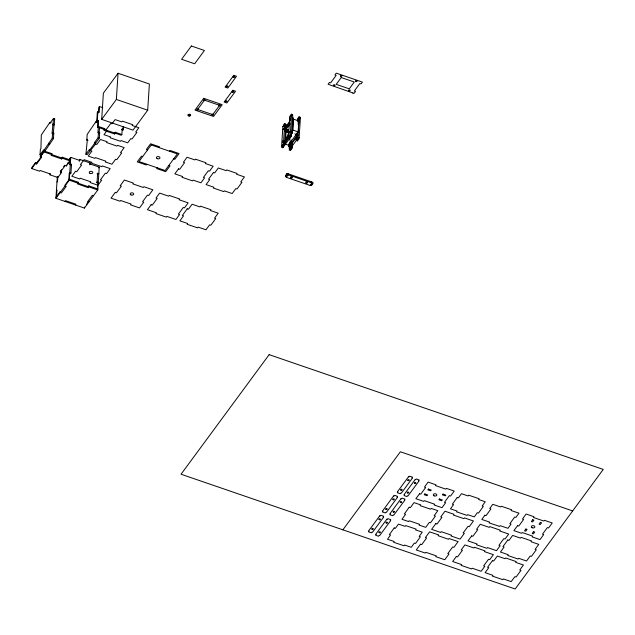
<?xml version="1.0" encoding="UTF-8"?>
<svg xmlns="http://www.w3.org/2000/svg" width="635" height="635" viewBox="0 0 635 635"><rect width="100%" height="100%" fill="white"/><g stroke="black" fill="none" stroke-linecap="round" stroke-linejoin="round"><path stroke-width="0.95" d="M284.742 130.985L284.798 130.493M292.56 119.801L292.433 120.42M31.75 168.553L31.813 167.561L35.489 162.576L36.671 162.981L41.569 156.337L41.505 157.337L36.608 163.981L35.417 163.568L31.75 168.553L39.584 171.244L40.14 170.482L50.578 174.069L50.022 174.831L57.848 177.522L61.524 172.537L61.587 171.537L60.396 171.132L60.333 172.125L61.524 172.537M35.417 163.568L35.489 162.576M36.608 163.981L36.671 162.981M44.347 150.987L41.196 155.265L40.005 154.853L40.362 149.296L40.926 148.542L41.291 135.009L49.919 122.388L51.11 122.793M40.315 156.924L40.378 155.932L44.053 150.947L43.982 151.948L40.315 156.924L41.505 157.337M70.152 159.917L62.317 157.226L61.698 158.98L51.26 155.392L51.88 153.638L43.609 150.868L43.672 149.868L40.005 154.853M44.863 150.281L44.799 151.273L53.427 138.652L53.792 133.096L52.602 132.691L52.038 133.445L53.523 118.404L54.713 118.808L53.229 133.858L53.792 133.096M43.609 150.868L52.245 138.247L52.602 132.691M49.919 122.388L49.855 123.38L53.523 118.404M50.022 174.831L50.086 173.831M51.26 155.392L51.88 153.638M89.654 164.79L90.218 164.036L99.235 167.132L97.758 189.968L84.407 208.09L55.928 198.303L57.34 176.411M56.547 196.548L56.975 190L56.412 190.754M57.841 176.586L57.539 181.269L56.975 182.023M61.698 158.98L62.317 157.226M60.333 172.125L65.23 165.481L66.413 165.894L66.484 164.902M68.786 179.943L69.207 173.395L69.763 172.633L70.953 173.045L71.517 164.306L70.326 163.901L69.771 164.655L70.191 158.107M55.928 198.303L69.278 180.181L70.755 157.353L79.772 160.449L79.835 159.456L90.281 163.036L90.218 164.036M55.991 197.31L60.222 191.572L60.15 192.564L61.341 192.976L66.238 186.333L65.048 185.92L65.111 184.928L69.342 179.189L78.359 182.285L77.74 184.039L88.178 187.627L88.805 185.872L97.822 188.968L97.266 189.73M98.322 127.04L97.941 132.866L98.496 132.104L99.687 132.517L99.33 138.073L95.663 143.05L95.599 144.05L87.098 154.678L85.908 154.265L87.384 139.224L86.828 139.978L88.019 140.391M86.828 139.978L87.186 134.422L95.814 121.801L97.004 122.214M84.407 208.09L84.471 207.089M89.511 150.281L94.409 143.637L96.782 144.455L100.457 139.478L107.093 141.756L106.537 142.51L116.983 146.098L117.538 145.344L124.174 147.622L120.507 152.606L121.698 153.011L116.8 159.655L115.61 159.25L111.943 164.227L105.299 161.949L105.862 161.195L95.417 157.607L94.861 158.361L88.217 156.083L91.892 151.098L89.511 150.281L89.575 149.288L85.908 154.265M88.702 201.351L88.638 202.351L87.447 201.938L92.337 195.294L93.528 195.707M94.409 143.637L94.472 142.645L98.139 137.66L98.496 132.104M95.814 121.801L95.75 122.801L97.306 120.69M96.75 121.158L97.314 120.404L98.496 120.809L97.941 121.571L96.75 121.158L97.314 112.427L97.877 111.665L99.068 112.077L99.425 106.521L102.743 107.664M97.314 120.404L97.877 111.665M97.584 127.119L98.139 126.365L104.783 128.643L104.227 129.405L97.584 127.119L97.941 121.571M98.568 111.911L98.87 107.275L99.425 106.521M98.139 126.365L98.496 120.809M99.504 127.452L99.131 133.271L99.687 132.517M96.496 182.769L97.06 182.007L97.623 173.276L98.814 173.68L98.25 174.442M101.687 119.38L103.378 93.178L118.062 73.247L149.384 84.01L147.693 110.212L133.009 130.143L101.687 119.38L116.364 99.449L118.062 73.247M97.449 186.92L97.631 184.11M123.603 126.452L123.412 129.365L122.222 128.961L121.864 134.517L115.221 132.231L114.602 133.985L104.156 130.397L104.227 129.405M104.156 130.397L104.783 128.643M114.602 133.985L115.221 132.231M122.222 128.961L121.666 129.715L122.857 130.127L123.039 127.214M284.361 144.748L283.17 144.335L282.956 147.558L281.765 147.145L283.107 145.336L284.29 145.74L284.599 144.415L285.885 124.571L284.694 124.166L282.869 126.643L281.583 146.487L285.52 140.168L288.727 132.723M281.765 147.145L281.829 146.153M283.115 126.309L284.512 123.5L285.702 123.904L285.639 124.904L284.448 124.492L284.512 123.5M282.956 147.558L283.019 146.558L282.773 146.891M284.694 124.166L283.408 144.01L284.599 144.415M285.52 140.168L286.226 129.246M286.615 175.966L286.552 176.967L285.361 176.554L286.758 173.744L288.195 173.823L311.92 181.975L311.856 182.967L310.031 185.444L286.306 177.3L286.369 176.3M288.679 136.85L288.615 137.851L289.806 138.255L289.87 137.263L291.457 135.112L292.735 115.268L291.544 114.864L289.719 117.34L288.441 137.184L289.631 137.597M289.965 117.007L291.37 114.197L292.56 114.61L292.489 115.602L291.298 115.197L291.37 114.197M285.361 176.554L286.758 173.744M294.862 133.842L298.069 135.16L289.393 146.939L288.766 146.725L288.949 143.82M289.957 136.033L290.02 135.041L291.211 135.445L291.147 136.446L289.957 136.033L288.615 137.851M289.703 142.097L289.25 149.114L291.076 146.637L291.505 140.025M284.075 143.145L290.266 134.707L291.544 114.864M287.949 174.157L287.885 175.149L286.695 174.744M289.497 148.788L289.433 149.781L290.624 150.185L291.957 148.376L292.021 147.383L290.83 146.971L290.766 147.971L291.957 148.376M286.306 177.3L288.131 174.815L288.195 173.823M290.624 150.185L290.687 149.193M291.068 134.723L292.219 133.152L293.219 117.665L292.6 117.451M291.775 131.675L292.925 130.111L293.632 119.197L298.855 120.991L298.148 131.905L288.353 145.193L284.004 143.7M290.441 149.527L292.267 147.05L292.568 142.319M296.529 133.199L296.101 139.819L297.926 137.343L299.212 117.491L300.403 117.904L299.117 137.747L297.537 139.891L297.474 140.891L296.283 140.478L296.347 139.486M297.632 132.04L297.442 134.945L288.766 146.725M298.132 124.301L298.442 119.459L299.069 119.674L297.91 121.245M300.157 118.237L300.22 117.237L299.029 116.832L298.966 117.824L300.403 117.904M298.807 139.073L298.871 138.081L297.68 137.668L297.617 138.668L298.807 139.073L297.474 140.891M310.277 185.11L311.46 185.523L311.531 184.523M311.674 182.301L311.61 183.301L312.801 183.706L312.865 182.713L311.674 182.301L311.92 181.975M284.353 125.976L284.448 124.492M287.806 130.373L287.647 129.881L287.084 130.516M287.885 130.358L286.941 132.207L286.869 131.143M284.17 142.049L284.17 141.311M284.234 142.557L284.79 141.526L284.702 142.534M289.298 132.501L289.862 131.612L289.338 132.35M286.949 131.12C286.734 134.009 289.044 127.714 287.123 130.429M284.75 131.104L285.544 130.239L285.464 128.937M287.322 131.175C286.623 134.175 289.663 129.667 287.671 129.683M297.49 134.993L297.228 135.565L297.505 134.938M282.527 141.534L283.019 140.922L282.607 141.343M285.52 129.865L285.552 129.151L285.004 129.857M283.401 128.722L283.837 128.254L283.44 128.651M54.158 119.57L54.713 118.808M98.504 112.832L99.068 112.077M63.659 166.703L64.746 165.227M60.579 171.156L61.627 169.736M69.144 159.528L70.755 157.353M60.539 172.966L61.587 171.537M67.532 163.473L68.58 162.052M66.413 165.894L70.088 160.909L62.254 158.218M70.961 165.068L71.517 164.306M79.835 159.456L79.216 161.203L79.772 160.449M70.398 173.799L70.953 173.045M105.91 130.048L110.8 123.404L111.99 123.817L115.102 119.594L121.745 121.872L122.301 121.118L132.747 124.698L132.183 125.46L138.827 127.738L135.715 131.969L136.906 132.374L132.009 139.017L130.818 138.605L127.706 142.835L121.063 140.549L120.507 141.311L110.069 137.724L110.625 136.969L103.981 134.684L107.101 130.461M89.718 163.798L90.281 163.036M77.803 183.039L78.359 182.285M64.945 201.406L65.508 200.644L75.946 204.232L75.39 204.986M122.857 130.127L123.412 129.365M121.864 134.517L121.301 135.271L114.665 132.993M98.679 167.894L99.235 167.132M97.068 174.03L97.623 173.276M88.241 186.626L88.805 185.872M97.687 183.174L98.25 182.42L97.06 182.007M86.59 204.224L87.654 202.779M146.836 164.227L146.272 164.989L137.255 161.885L141.486 156.147L142.677 156.559M159.067 147.622L159.623 146.868L150.606 143.764L146.375 149.503L147.566 149.916M157.274 167.815L156.718 168.577L165.735 171.672L169.966 165.933L168.775 165.521M169.505 151.209L170.069 150.455L179.086 153.551L174.855 159.29L173.672 158.885M285.639 124.904L285.885 124.571L282.869 126.643M285.075 127.659L289.703 121.372M285.702 127.873L289.75 122.38M285.567 130.135L290.131 123.944M292.481 120.761L293.632 119.197M287.607 130.477L288.155 129.818M299.029 116.832L297.696 118.642L297.632 119.642L298.823 120.047M299.212 117.491L297.386 119.975L298.577 120.38M297.283 121.031L298.442 119.459M284.29 141.835L288.893 135.58M284.123 144.145L289.33 137.081M282.71 147.891L291.386 136.112M289.187 150.114L297.863 138.335M352.766 93.147L354.203 93.218L355.536 91.408L354.346 90.995L359.862 83.51L361.053 83.923L362.394 82.105L336.288 73.144L334.955 74.954L336.145 75.367L330.629 82.852L329.438 82.439L328.104 84.257L352.981 92.964M311.976 183.92L312.865 182.713M311.46 185.523L312.801 183.706M342.884 529.82L400.391 451.763L572.659 510.937M284.409 128.627L289.877 123.666M284.551 126.341L288.179 125.143M290.028 116.014L291.219 116.419M292.925 130.111L298.148 131.905M291.592 132.937L292.219 133.152M290.266 134.707L291.457 135.112M297.926 137.343L299.117 137.747M291.076 146.637L292.267 147.05M116.364 99.449L147.693 110.212M288.131 174.815L311.856 182.967M104.719 129.643L115.157 133.231M98.139 137.66L99.33 138.073M53.165 123.96L54.356 124.365M52.61 124.714L53.8 125.119M94.472 142.645L95.663 143.05M52.245 138.247L53.427 138.652M48.57 143.224L49.76 143.637M48.506 144.224L49.697 144.629M43.982 151.948L61.762 157.98M69.278 180.181L97.758 189.968M289.719 117.34L290.489 119.88M288.576 135.001L291.219 144.463M292.235 176.855A0.794 0.516 3.7 0 1 290.957 176.84M307.475 181.912A0.794 0.516 3.7 0 1 305.991 181.927M289.242 132.85L289.917 131.897L289.242 132.898M296.91 135.485L297.513 134.239L296.91 135.422M282.392 142.153L283.067 141.232L282.392 142.137M290.06 120.19L290.663 118.935L290.068 120.15M283.21 129.484L283.893 128.508L283.21 129.437M290.052 144.772L290.663 143.542L290.06 144.748M289.433 144.534L290.052 143.335L289.433 144.534M296.283 135.231L296.886 134.025L296.283 135.231M394.192 527.931L389.366 534.599L390.557 535.003L387.485 539.242L394.144 541.496L393.597 542.25L404.066 545.798L404.614 545.044L411.274 547.299L414.345 543.06L415.544 543.465L420.37 536.797L419.179 536.392L422.251 532.154L415.592 529.9L416.139 529.138L405.67 525.589L405.122 526.351L398.462 524.097L395.391 528.336L394.192 527.931M409.202 507.222L404.376 513.89L405.567 514.294L401.947 519.295L408.607 521.549L409.154 520.787L419.624 524.335L419.076 525.089L425.736 527.352L429.355 522.351L430.546 522.756L435.38 516.088L434.189 515.683L437.809 510.683L431.149 508.429L430.601 509.191L420.132 505.643L420.68 504.889L414.02 502.626L410.4 507.627L409.202 507.222M457.184 497.53L452.35 504.198L453.549 504.603L450.477 508.841L457.129 511.096L456.581 511.858L467.05 515.398L467.606 514.644L474.266 516.898L477.337 512.659L478.528 513.064L483.362 506.397L482.163 505.992L485.235 501.753L478.576 499.499L479.131 498.737L468.662 495.189L468.106 495.951L461.447 493.697L458.375 497.935L457.184 497.53M484.886 515.215L481.814 519.454L489.664 522.113L489.117 522.875L499.586 526.415L500.134 525.661L507.984 528.32L511.056 524.081L509.865 523.677L514.699 517.009L515.89 517.414L518.962 513.175L511.111 510.516L511.659 509.754L501.19 506.206L500.642 506.968L492.784 504.309L489.712 508.548L490.911 508.952L486.077 515.62L484.886 515.215M75.525 171.291L71.858 176.276L79.685 178.959L80.24 178.205L90.686 181.793L90.13 182.547L97.957 185.237L101.632 180.253L100.441 179.848L105.331 173.204L106.521 173.617L110.196 168.632L102.362 165.941L101.806 166.695L91.361 163.108L91.924 162.354L84.09 159.663L80.423 164.648L81.613 165.052L76.716 171.696L75.525 171.291M191.373 46.006L181.586 59.293L194.635 63.77L204.422 50.483L191.373 46.006M115.268 192.405L111.038 198.144L120.063 201.239L120.618 200.485L131.064 204.073L130.5 204.827L139.525 207.931L143.756 202.192L142.565 201.779L147.455 195.135L148.646 195.548L152.876 189.809L143.851 186.706L143.296 187.468L132.858 183.88L133.413 183.118L124.389 180.023L120.166 185.761L121.356 186.174L116.459 192.81L115.268 192.405M151.241 144.931L139.001 161.544L165.108 170.505L177.34 153.9L151.241 144.931M190.643 115.125L190.095 115.872A1.333 0.873 3.7 0 1 188.103 115.459A1.333 0.873 3.7 0 1 188.976 114.284A1.333 0.873 3.7 0 1 190.643 115.125M203.692 98.314L195.016 110.093L213.527 116.451L222.202 104.68L203.692 98.314M204.462 100.132L197.612 109.434L212.749 114.633L219.607 105.339L204.462 100.132M233.775 75.351L225.1 87.13L227.83 88.067L236.506 76.287L233.775 75.351M232.815 90.273L224.139 102.052L226.87 102.989L235.545 91.21L232.815 90.273M151.098 204.716L147.431 209.693L156.448 212.796L155.892 213.55L166.338 217.138L166.894 216.384L175.911 219.48L179.586 214.495L178.395 214.09L183.285 207.447L184.475 207.851L188.15 202.875L179.126 199.771L179.689 199.017L169.243 195.429L168.688 196.183L159.663 193.088L155.996 198.072L157.186 198.477L152.289 205.121L151.098 204.716M178.506 168.87L174.831 173.847L182.666 176.538L182.11 177.3L192.548 180.88L193.103 180.126L200.938 182.816L204.605 177.832L203.414 177.427L208.312 170.783L209.502 171.188L213.169 166.211L205.343 163.52L205.899 162.758L195.461 159.171L194.897 159.933L187.071 157.242L183.396 162.227L184.587 162.631L179.697 169.275L178.506 168.87M213.455 172.545L208.558 179.189L209.748 179.602L206.073 184.579L213.908 187.269L213.352 188.031L223.79 191.611L224.345 190.857L232.18 193.548L235.847 188.563L237.038 188.976L241.935 182.332L240.744 181.92L244.411 176.943L236.585 174.252L237.141 173.49L226.703 169.902L226.139 170.664L218.313 167.973L214.646 172.958L213.455 172.545M187.238 208.804L182.348 215.448L183.539 215.852L179.864 220.837L187.698 223.528L187.134 224.282L197.58 227.87L198.136 227.116L205.97 229.806L209.637 224.822L210.828 225.227L215.725 218.583L214.535 218.178L218.202 213.193L210.368 210.502L210.931 209.748L200.485 206.161L199.93 206.915L192.103 204.232L188.428 209.209L187.238 208.804M341.233 77.526L336.209 84.352L349.258 88.837L354.282 82.01L341.233 77.526M269.145 354.655L181.046 474.226L515.16 588.994L603.25 469.416L269.145 354.655M393.613 495.951L382.492 511.04L383.016 511.223L382.46 511.977L385.31 512.961L385.866 512.199L386.39 512.381L397.51 497.284L396.986 497.11L397.542 496.348L394.692 495.371L394.137 496.125L393.613 495.951M379.722 515.85L368.602 530.939L369.125 531.122L368.562 531.876L371.411 532.86L371.975 532.098L372.491 532.281L383.611 517.184L383.095 517.009L383.651 516.247L380.802 515.271L380.238 516.025L379.722 515.85M408.535 476.734L397.415 491.831L397.939 492.006L397.383 492.768L400.233 493.744L400.788 492.982L401.312 493.165L412.433 478.076L411.909 477.893L412.464 477.139L409.615 476.155L409.059 476.917L408.535 476.734M401.01 498.697L389.898 513.794L390.414 513.977L389.858 514.731L392.708 515.707L393.263 514.953L393.787 515.128L404.908 500.039L404.384 499.856L404.947 499.102L402.09 498.126L401.534 498.88L401.01 498.697M415.187 479.544L404.066 494.633L404.59 494.816L404.035 495.57L406.884 496.554L407.44 495.792L407.964 495.975L419.084 480.878L418.56 480.703L419.124 479.941L416.266 478.965L415.711 479.719L415.187 479.544M386.81 519.232L375.698 534.329L376.214 534.503L375.658 535.265L378.508 536.242L379.063 535.488L379.587 535.662L390.708 520.573L390.184 520.39L390.747 519.636L387.89 518.66L387.334 519.414L386.81 519.232M419.56 493.736L415.893 498.713L423.72 501.404L424.283 500.65L434.721 504.238L434.165 504.992L441.992 507.683L445.667 502.698L444.476 502.293L449.366 495.649L450.556 496.054L454.231 491.077L446.397 488.386L445.841 489.14L435.396 485.553L435.959 484.799L428.125 482.108L424.458 487.093L425.648 487.497L420.751 494.141L419.56 493.736M424.807 493.959L424.251 494.713L427.101 495.689L427.657 494.935L424.807 493.959M428.403 489.077L427.847 489.839L430.697 490.815L431.252 490.061L428.403 489.077M439.428 498.975L438.864 499.737L441.722 500.713L442.278 499.951L439.428 498.975M443.016 494.101L442.46 494.856L445.31 495.84L445.865 495.078L443.016 494.101M420.505 544.219L416.274 549.958L425.299 553.061L425.855 552.299L436.293 555.887L435.737 556.641L444.762 559.745L448.985 554.006L447.794 553.593L452.692 546.949L453.882 547.362L458.113 541.623L449.088 538.52L448.532 539.282L438.086 535.694L438.65 534.932L429.625 531.836L425.394 537.575L426.585 537.988L421.696 544.632L420.505 544.219M435.84 523.589L431.609 529.328L440.634 532.432L441.19 531.67L451.628 535.257L451.072 536.011L460.097 539.115L464.32 533.376L463.129 532.963L468.027 526.32L469.217 526.732L473.448 520.994L464.423 517.89L463.867 518.652L453.43 515.064L453.985 514.302L444.96 511.207L440.738 516.946L441.928 517.358L437.031 524.002L435.84 523.589M456.335 556.53L452.668 561.507L461.685 564.61L461.129 565.364L471.567 568.952L472.13 568.198L481.147 571.294L484.815 566.309L483.632 565.904L488.521 559.26L489.712 559.665L493.387 554.688L484.362 551.585L484.918 550.831L474.48 547.243L473.924 547.997L464.899 544.901L461.232 549.886L462.423 550.291L457.525 556.935L456.335 556.53M471.67 535.9L468.003 540.877L477.02 543.981L476.464 544.735L486.902 548.322L487.466 547.568L496.483 550.664L500.158 545.679L498.967 545.274L503.857 538.631L505.047 539.036L508.722 534.059L499.697 530.955L500.253 530.201L489.815 526.613L489.26 527.367L480.235 524.272L476.567 529.257L477.758 529.661L472.861 536.305L471.67 535.9M517.565 525.645L513.898 530.622L521.724 533.313L522.288 532.559L532.725 536.146L532.17 536.9L539.996 539.591L543.671 534.606L542.481 534.202L547.37 527.558L548.561 527.963L552.236 522.986L544.401 520.295L543.846 521.049L533.4 517.461L533.964 516.707L526.129 514.017L522.462 519.001L523.653 519.406L518.755 526.05L517.565 525.645M492.474 560.618L487.577 567.261L488.767 567.666L485.1 572.651L492.927 575.342L492.371 576.096L502.809 579.684L503.372 578.929L511.199 581.62L514.874 576.636L516.064 577.04L520.954 570.405L519.763 569.992L523.438 565.007L515.604 562.316L516.16 561.562L505.722 557.975L505.166 558.736L497.332 556.046L493.665 561.022L492.474 560.618M507.809 539.988L502.912 546.632L504.103 547.037L500.436 552.021L508.262 554.712L507.706 555.466L518.152 559.054L518.708 558.3L526.534 560.991L530.209 556.006L531.4 556.411L536.289 549.767L535.099 549.362L538.774 544.378L530.939 541.687L531.503 540.933L521.057 537.345L520.502 538.107L512.667 535.416L509 540.393L507.809 539.988M525.875 529.026L524.542 530.844L525.732 531.249L527.066 529.439L525.875 529.026M532.733 519.724L531.392 521.541L532.582 521.946L533.924 520.136L532.733 519.724M533.543 531.662L532.209 533.471L533.4 533.884L534.733 532.067L533.543 531.662M540.393 522.359L539.059 524.169L540.25 524.581L541.584 522.764L540.393 522.359M204.01 100.544A0.794 0.516 3.7 0 0 205.256 100.211A0.794 0.516 3.7 0 0 204.121 99.655A0.794 0.516 3.7 0 0 204.01 100.544M197.16 109.847A0.794 0.516 3.7 0 0 198.406 109.506A0.794 0.516 3.7 0 0 197.271 108.95A0.794 0.516 3.7 0 0 197.16 109.847M212.296 115.046A0.794 0.516 3.7 0 0 213.543 114.705A0.794 0.516 3.7 0 0 212.407 114.157A0.794 0.516 3.7 0 0 212.296 115.046M219.154 105.743A0.794 0.516 3.7 0 0 220.393 105.41A0.794 0.516 3.7 0 0 219.266 104.854A0.794 0.516 3.7 0 0 219.154 105.743M188.682 115.713A1.111 0.73 3.7 0 0 190.421 115.237A1.111 0.73 3.7 0 0 188.833 114.459A1.111 0.73 3.7 0 0 188.682 115.713M157.162 158.639A1.778 1.159 3.7 0 0 159.941 157.877A1.778 1.159 3.7 0 0 157.409 156.647A1.778 1.159 3.7 0 0 157.162 158.639M130.953 194.889A1.778 1.159 3.7 0 0 133.723 194.135A1.778 1.159 3.7 0 0 131.199 192.897A1.778 1.159 3.7 0 0 130.953 194.889M90.019 173.371A1.778 1.159 3.7 0 0 92.789 172.609A1.778 1.159 3.7 0 0 90.265 171.379A1.778 1.159 3.7 0 0 90.019 173.371M532.082 527.733A1.778 1.159 3.7 0 0 534.837 526.939A1.778 1.159 3.7 0 0 532.273 525.74A1.778 1.159 3.7 0 0 532.082 527.733M291.052 177.943A0.794 0.516 3.7 0 0 292.306 177.609A0.794 0.516 3.7 0 0 291.171 177.046A0.794 0.516 3.7 0 0 291.052 177.943M306.197 183.142A0.794 0.516 3.7 0 0 307.443 182.809A0.794 0.516 3.7 0 0 306.308 182.253A0.794 0.516 3.7 0 0 306.197 183.142M434.078 495.824A1.778 1.159 3.7 0 0 436.832 495.03A1.778 1.159 3.7 0 0 434.269 493.832A1.778 1.159 3.7 0 0 434.078 495.824M407.575 492.982A0.794 0.516 3.7 0 0 408.821 492.649A0.794 0.516 3.7 0 0 407.694 492.093A0.794 0.516 3.7 0 0 407.575 492.982M414.671 483.354A0.794 0.516 3.7 0 0 415.917 483.013A0.794 0.516 3.7 0 0 414.79 482.457A0.794 0.516 3.7 0 0 414.671 483.354M400.494 502.507A0.794 0.516 3.7 0 0 401.741 502.174A0.794 0.516 3.7 0 0 400.614 501.618A0.794 0.516 3.7 0 0 400.494 502.507M393.398 512.143A0.794 0.516 3.7 0 0 394.645 511.81A0.794 0.516 3.7 0 0 393.517 511.246A0.794 0.516 3.7 0 0 393.398 512.143M386.294 523.042A0.794 0.516 3.7 0 0 387.541 522.708A0.794 0.516 3.7 0 0 386.413 522.153A0.794 0.516 3.7 0 0 386.294 523.042M379.198 532.678A0.794 0.516 3.7 0 0 380.444 532.344A0.794 0.516 3.7 0 0 379.317 531.781A0.794 0.516 3.7 0 0 379.198 532.678M379.198 519.66A0.794 0.516 3.7 0 0 380.452 519.319A0.794 0.516 3.7 0 0 379.317 518.763A0.794 0.516 3.7 0 0 379.198 519.66M372.102 529.288A0.794 0.516 3.7 0 0 373.348 528.955A0.794 0.516 3.7 0 0 372.221 528.399A0.794 0.516 3.7 0 0 372.102 529.288M393.097 499.761A0.794 0.516 3.7 0 0 394.343 499.42A0.794 0.516 3.7 0 0 393.208 498.864A0.794 0.516 3.7 0 0 393.097 499.761M385.993 509.389A0.794 0.516 3.7 0 0 387.247 509.056A0.794 0.516 3.7 0 0 386.112 508.5A0.794 0.516 3.7 0 0 385.993 509.389M408.019 480.544A0.794 0.516 3.7 0 0 409.265 480.203A0.794 0.516 3.7 0 0 408.13 479.647A0.794 0.516 3.7 0 0 408.019 480.544M400.915 490.172A0.794 0.516 3.7 0 0 402.169 489.839A0.794 0.516 3.7 0 0 401.042 489.283A0.794 0.516 3.7 0 0 400.915 490.172M233.466 77.367A0.794 0.516 3.7 0 0 234.704 77.018A0.794 0.516 3.7 0 0 233.561 76.47A0.794 0.516 3.7 0 0 233.466 77.367M226.576 86.646A0.794 0.516 3.7 0 0 227.846 86.344A0.794 0.516 3.7 0 0 226.751 85.757A0.794 0.516 3.7 0 0 226.576 86.646M225.615 101.568A0.794 0.516 3.7 0 0 226.885 101.267A0.794 0.516 3.7 0 0 225.782 100.679A0.794 0.516 3.7 0 0 225.615 101.568M232.497 92.281A0.794 0.516 3.7 0 0 233.736 91.94A0.794 0.516 3.7 0 0 232.601 91.392A0.794 0.516 3.7 0 0 232.497 92.281M348.956 90.853A0.794 0.516 3.7 0 0 350.187 90.487A0.794 0.516 3.7 0 0 349.028 89.956A0.794 0.516 3.7 0 0 348.956 90.853M333.796 85.646A0.794 0.516 3.7 0 0 335.042 85.304A0.794 0.516 3.7 0 0 333.907 84.749A0.794 0.516 3.7 0 0 333.796 85.646M340.662 76.351A0.794 0.516 3.7 0 0 341.9 75.994A0.794 0.516 3.7 0 0 340.749 75.454A0.794 0.516 3.7 0 0 340.662 76.351M355.798 81.542A0.794 0.516 3.7 0 0 357.037 81.201A0.794 0.516 3.7 0 0 355.894 80.653A0.794 0.516 3.7 0 0 355.798 81.542"/></g></svg>
